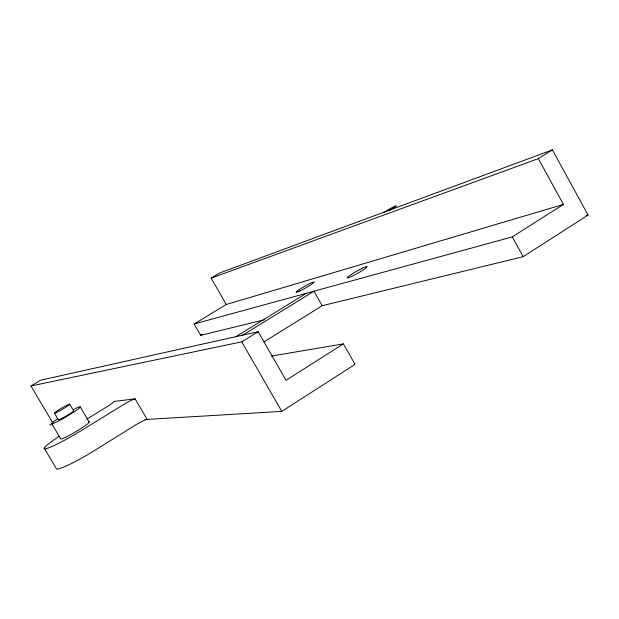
<?xml version="1.0" encoding="UTF-8"?>
<svg xmlns="http://www.w3.org/2000/svg" width="619" height="619" viewBox="0 0 619 619"><rect width="100%" height="100%" fill="white"/><g stroke="black" fill="none" stroke-linecap="round" stroke-linejoin="round"><path stroke-width="0.93" d="M49.946 425.199L52.607 422.452M144.947 419.543L281.777 411.395L355.051 364.359L343.406 343.878L271.354 356.072M264.104 341.82L322.19 305.701L523.194 256.692L588.05 215.056L552.419 149.891L220.031 272.832L211.141 278.155L226.291 304.486L563.429 204.432L538.313 158.619L211.141 278.155M343.406 343.878L286.04 380.29L258.138 331.691L40.645 380.182L30.95 385.977L53.041 423.295M264.421 319.783L200.695 335.328L194.142 323.992L512.261 236.915L563.429 204.432M30.95 385.977L241.743 341.835L258.138 331.691M538.313 158.619L552.419 149.891M235.715 336.79L306.32 293.29M241.735 335.746L313.949 291.201L322.19 305.701M86.939 419.048L106.661 406.938A11.374 1.052 -30.5 0 0 113.973 401.429L135.112 398.876L147.136 419.411A12.04 1.377 -30.5 0 0 134.323 425.748L94.25 450.694A35.531 3.946 -30.7 0 1 56.174 468.32L44.235 448.195M200.695 335.328L202.328 334.33M194.142 323.992L226.291 304.486M586.185 215.567L588.05 215.056M54.418 413.144L58.302 419.705M51.648 423.566L60.608 438.693A16.597 1.586 -30.6 0 0 76.33 431.404A16.597 1.586 -30.6 0 0 88.796 421.849M80.292 406.954L89.206 422.088M69.769 404.246A8.906 0.704 -30.5 0 1 58.024 411.767A8.906 0.704 -30.5 0 1 58.48 410.088A8.906 0.704 -30.5 0 1 69.769 404.246L73.646 410.807M241.743 341.835L281.777 411.395M512.261 236.915L523.194 256.692M135.112 398.876A12.055 1.184 -30.4 0 0 122.345 405.321L82.103 430.112A35.577 3.405 -30.6 0 1 46.471 448.597A35.577 3.405 -30.6 0 1 59.161 436.294M383.254 212.789A8.209 0.604 -29.4 0 1 395.634 205.941A8.209 0.604 -29.4 0 1 388.864 210.723M73.444 410.699A8.898 0.751 -30.5 0 1 65.684 416.301A8.898 0.751 -30.5 0 1 58.65 419.28M73.522 409.492A16.62 1.4 -30.5 0 1 77.011 409.863A16.62 1.4 -30.5 0 1 55.431 422.537A16.62 1.4 -30.5 0 1 57.753 418.746M351.631 276.407A11.421 1.13 -29.4 0 0 367.137 266.789A11.421 1.13 -29.4 0 0 352.815 273.505A11.421 1.13 -29.4 0 0 351.631 276.407M299.797 290.992A10.399 0.944 -29.6 0 0 314.143 282.163A10.399 0.944 -29.6 0 0 301.499 288.168A10.399 0.944 -29.6 0 0 299.797 290.992"/></g></svg>
